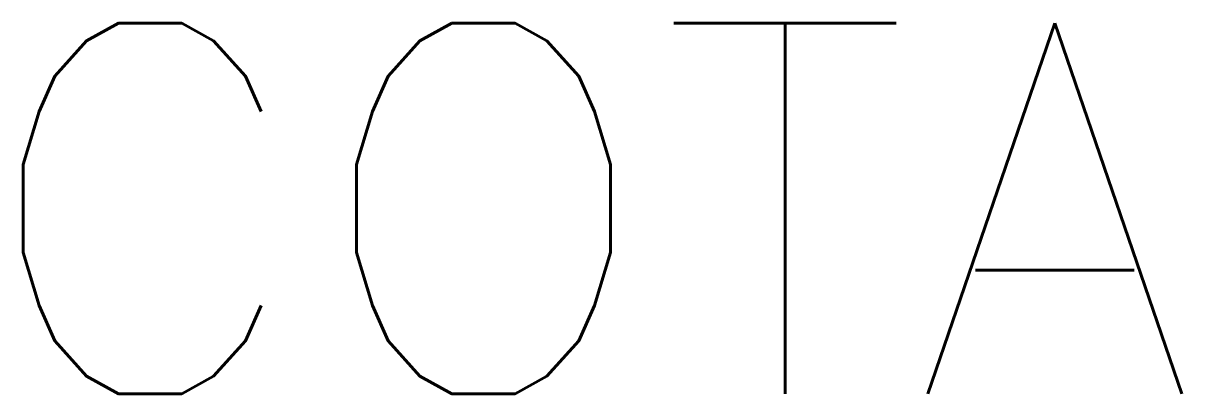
# Model space of a CAD drawing. Header units: millimetres. Extents: x -1.52 to 1.61, y -1.74 to -0.74.
import ezdxf
from ezdxf.enums import TextEntityAlignment as Align

# ---------------------------------------------------------------- set-up
doc = ezdxf.new("R2010")
doc.units = ezdxf.units.MM
doc.layers.add('cotas', color=7, linetype='Continuous')
doc.styles.add('romans', font='romans.shx')

msp = doc.modelspace()

# ---------------------------------------------------------------- texts
at = {"layer": 'cotas', "lineweight": 25, "style": 'romans'}
msp.add_attdef('COTA', text='0.000', height=1, dxfattribs=at).set_placement((0, -1.7356), align=Align.CENTER)

doc.saveas('drawing.dxf')
